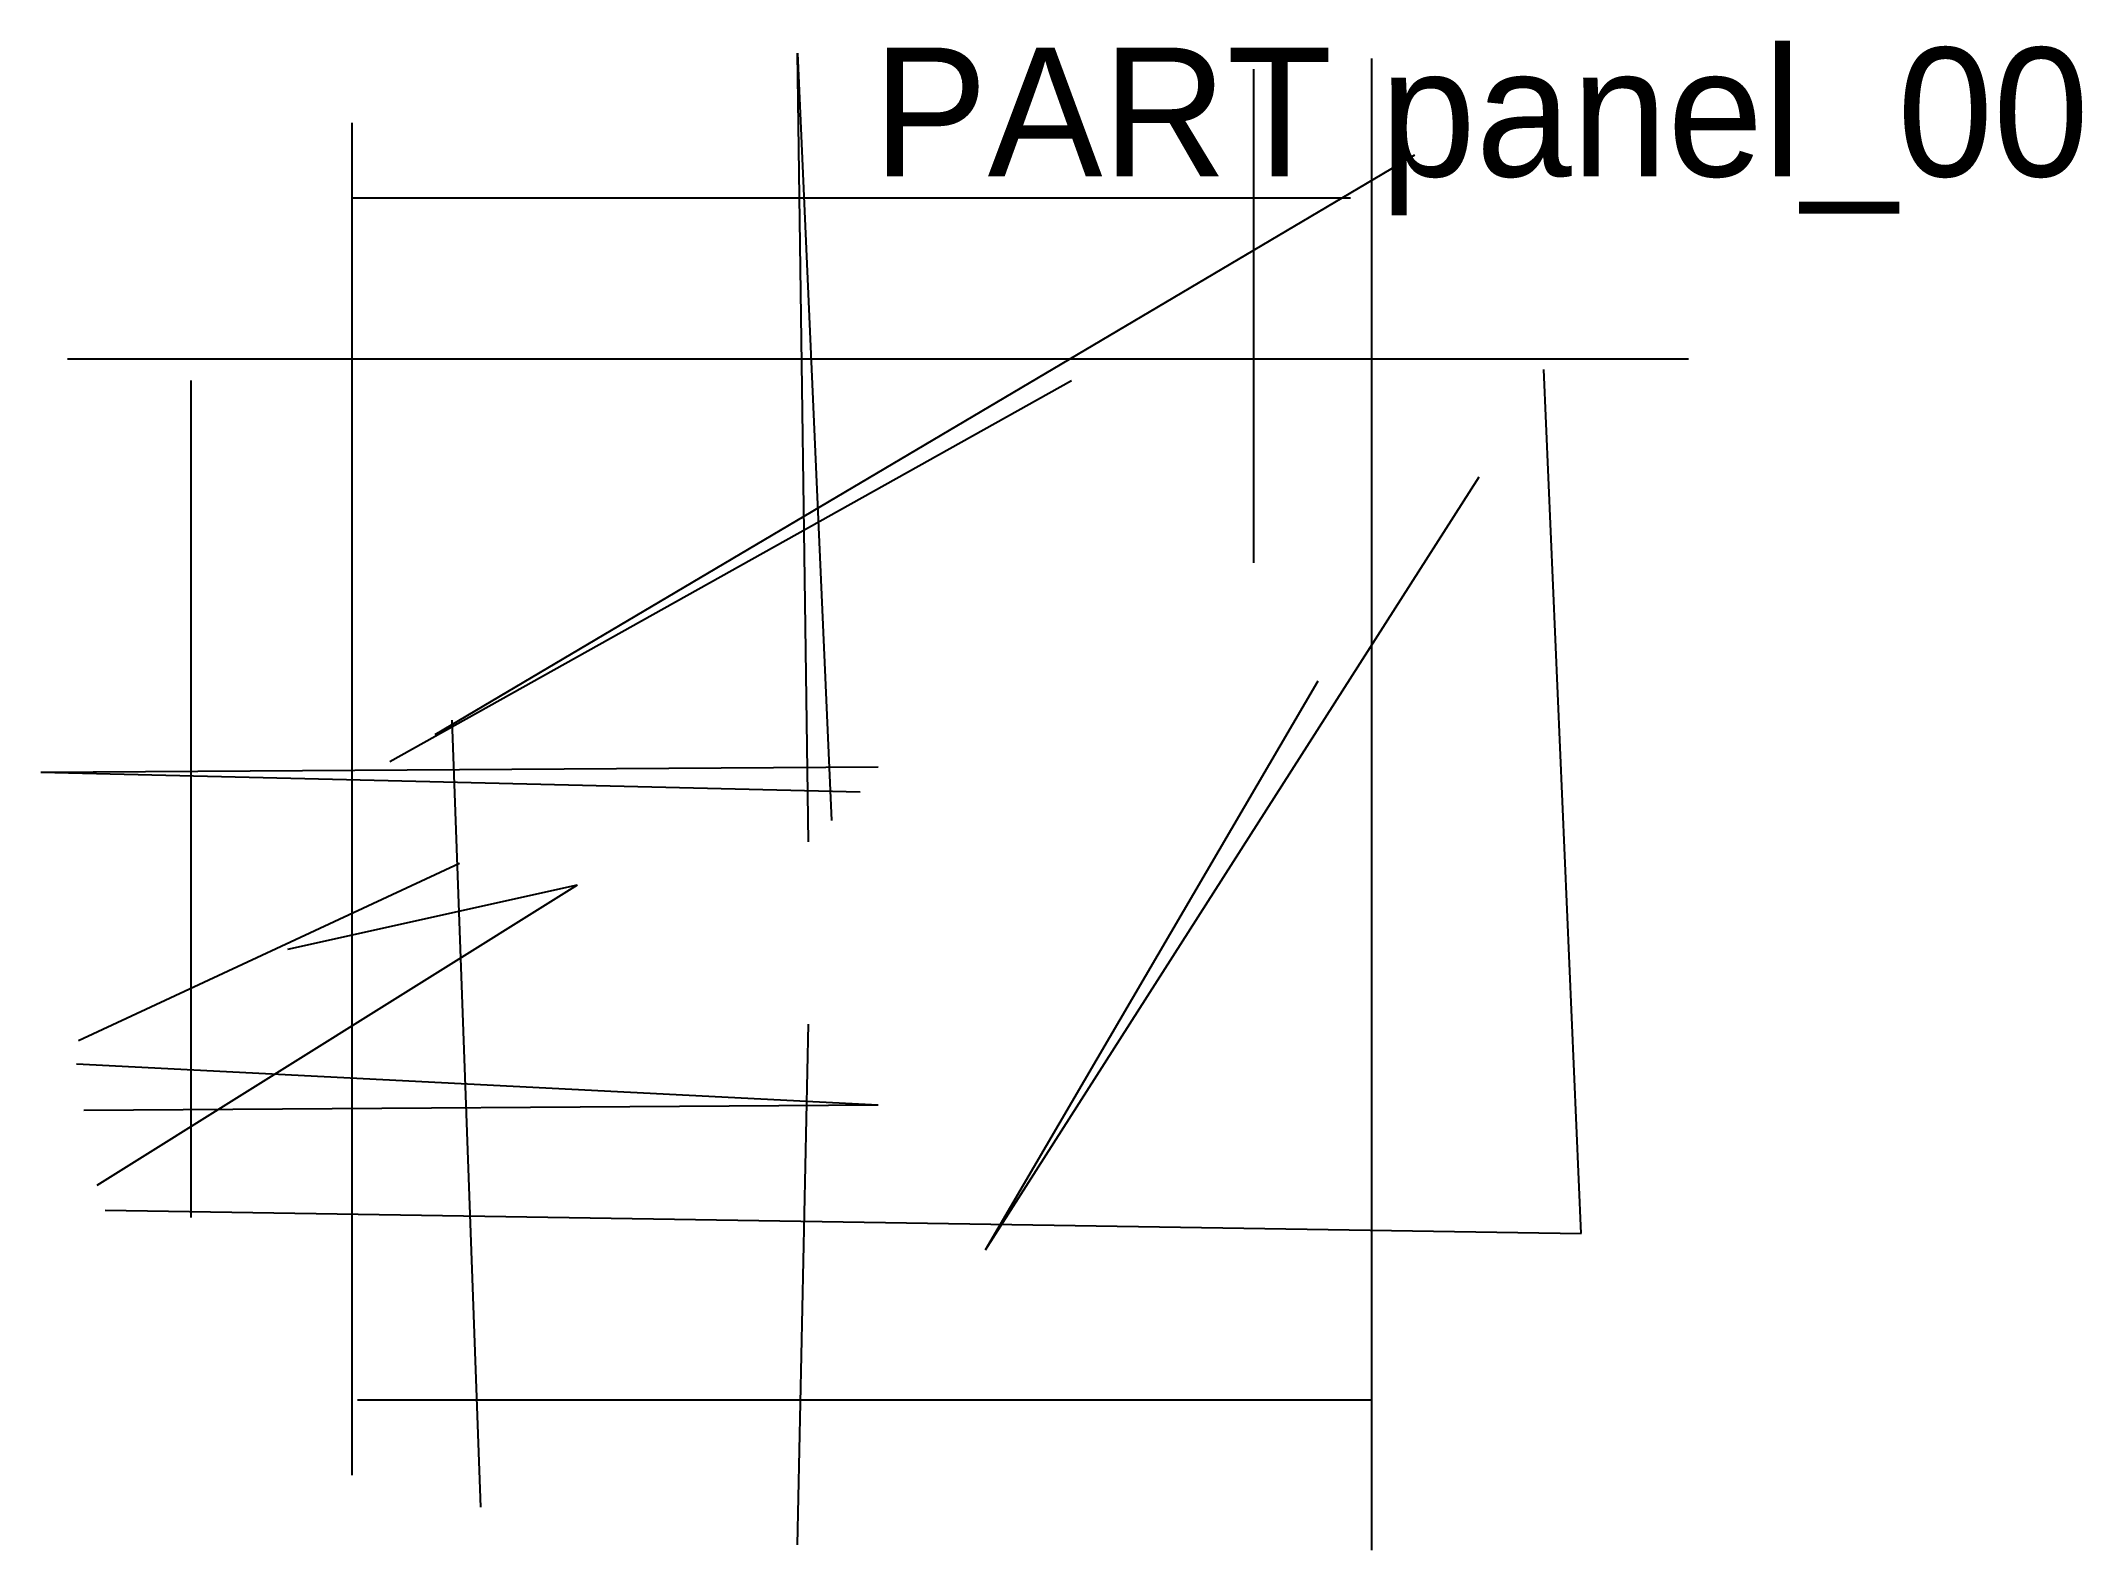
# Model space of a CAD drawing. Header units: millimetres. Extents: x 0 to 190, y 1 to 142.
import ezdxf

# ---------------------------------------------------------------- set-up
doc = ezdxf.new("R2010")
doc.units = ezdxf.units.MM
doc.layers.add('ANNOTATIONS', color=3, linetype='Continuous')
doc.layers.add('GEOMETRY', color=7, linetype='Continuous')

msp = doc.modelspace()

# ---------------------------------------------------------------- linework, layer by layer
at = {"layer": 'GEOMETRY'}
for p, q in [((71.5, 67), (70.5, 140.5)), ((70.5, 140.5), (73.67, 69)), ((113, 93), (113, 139)), ((113, 93), (113, 139)), ((124, 1), (124, 140)), ((124, 1), (124, 140)), ((29, 8), (29, 134)), ((29, 8), (29, 134)), ((36.75, 77), (128, 131)), ((29, 127), (122, 127)), ((29, 127), (122, 127)), ((2.5, 112), (153.5, 112)), ((2.5, 112), (153.5, 112)), ((143.5, 30.5), (140, 111)), ((143.5, 30.5), (140, 111)), ((14, 32), (14, 110)), ((14, 32), (14, 110)), ((32.5, 74.5), (96, 110)), ((88, 29), (134, 101)), ((88, 29), (119, 82)), ((41, 5), (38.33, 78.33)), ((41, 5), (38.33, 78.33)), ((0, 73.5), (78, 74)), ((0, 73.5), (76.33, 71.67)), ((3.5, 48.5), (39, 65)), ((5.25, 35), (50, 63)), ((23, 57), (50, 63)), ((70.5, 1.5), (71.5, 50)), ((70.5, 1.5), (71.5, 50)), ((3.33, 46.33), (78, 42.5)), ((4, 42), (78, 42.5)), ((6, 32.67), (143.5, 30.5)), ((6, 32.67), (143.5, 30.5)), ((29.5, 15), (124, 15)), ((29.5, 15), (124, 15))]:
    msp.add_line(p, q, dxfattribs=at)

# ---------------------------------------------------------------- texts
at = {"layer": 'ANNOTATIONS'}
msp.add_text('PART panel_00', height=12, dxfattribs=at).set_placement((77.5, 129))

doc.saveas('drawing.dxf')
